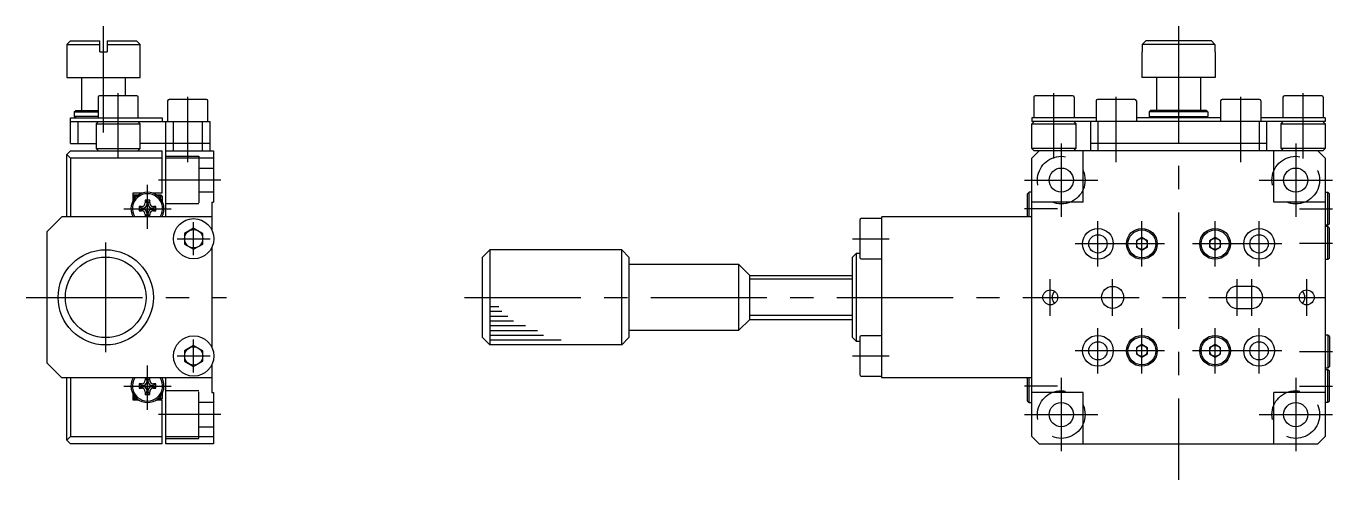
# Model space of a CAD drawing. Extents: x -2 to 411, y -8 to 177.
# Drawn here: x 232.2 to 411.5, y 53.8 to 115.7 of the extents above; entities that cross this region are included whole.
import ezdxf

# ---------------------------------------------------------------- set-up
doc = ezdxf.new("R2010")
doc.units = 0
doc.header["$LTSCALE"] = 0.5
doc.linetypes.add('CENTER', pattern=[50.8, 31.75, -6.35, 6.35, -6.35])
doc.linetypes.add('DASHED', pattern=[19.05, 12.7, -6.35])
for name, color, linetype in [('MSM_CENTER', 1, 'CENTER'), ('MSM_CONTINUOUS', 7, 'CONTINUOUS'), ('MSM_DASHED', 4, 'DASHED'), ('MSM_NARROW', 5, 'CONTINUOUS')]:
    doc.layers.add(name, color=color, linetype=linetype)

msp = doc.modelspace()

# ---------------------------------------------------------------- linework, layer by layer
at = {"layer": 'MSM_CENTER'}
for p, q in [((242.75, 101.24), (242.75, 115.74)), ((389.47, 115.74), (389.47, 53.85)), ((244.75, 97.71), (244.75, 106.59)), ((254.25, 97.21), (254.25, 106.09)), ((372.47, 97.71), (372.47, 106.59)), ((380.97, 97.21), (380.97, 106.09)), ((397.97, 97.21), (397.97, 106.09)), ((406.47, 97.71), (406.47, 106.59)), ((373.47, 99.74), (373.47, 89.74)), ((405.47, 99.74), (405.47, 89.74)), ((248.75, 88.11), (248.75, 94.09)), ((258.75, 94.74), (250.25, 94.74)), ((368.47, 94.74), (378.47, 94.74)), ((400.47, 94.74), (410.47, 94.74)), ((245.5, 90.84), (252, 90.84)), ((372.97, 90.84), (368.47, 90.84)), ((405.97, 90.84), (410.47, 90.84)), ((255.05, 84.49), (255.05, 88.99)), ((378.47, 82.94), (378.47, 89.14)), ((384.47, 82.94), (384.47, 89.14)), ((394.47, 82.94), (394.47, 89.14)), ((400.47, 82.94), (400.47, 89.14)), ((243.05, 71.24), (243.05, 86.24)), ((252.8, 86.74), (257.3, 86.74)), ((344.97, 86.74), (349.97, 86.74)), ((405.97, 86.14), (410.47, 86.14)), ((387.57, 86.04), (375.37, 86.04)), ((403.57, 86.04), (391.37, 86.04)), ((371.97, 76.24), (371.97, 81.24)), ((380.47, 76.24), (380.47, 81.24)), ((397.47, 76.24), (397.47, 81.24)), ((399.47, 76.24), (399.47, 81.24)), ((406.97, 76.24), (406.97, 81.24)), ((232.21, 78.74), (259.55, 78.74)), ((292.03, 78.74), (411.47, 78.74)), ((378.47, 68.34), (378.47, 74.54)), ((384.47, 68.34), (384.47, 74.54)), ((394.47, 68.34), (394.47, 74.54)), ((400.47, 68.34), (400.47, 74.54)), ((255.05, 68.49), (255.05, 72.99)), ((252.8, 70.74), (257.3, 70.74)), ((344.97, 70.74), (349.97, 70.74)), ((387.57, 71.44), (375.37, 71.44)), ((403.57, 71.44), (391.37, 71.44)), ((405.97, 71.34), (410.47, 71.34)), ((248.75, 63.39), (248.75, 69.42)), ((245.5, 66.64), (252, 66.64)), ((372.97, 66.64), (368.47, 66.64)), ((373.47, 67.74), (373.47, 57.74)), ((405.47, 67.74), (405.47, 57.74)), ((405.97, 66.64), (410.47, 66.64)), ((258.75, 62.74), (250.25, 62.74)), ((368.47, 62.74), (378.47, 62.74)), ((400.47, 62.74), (410.47, 62.74))]:
    msp.add_line(p, q, dxfattribs=at)
at = {"layer": 'MSM_CONTINUOUS'}
for p, q in [((238.25, 113.74), (237.75, 113.24)), ((237.75, 113.24), (237.75, 108.74)), ((237.75, 113.24), (242.25, 113.24)), ((238.25, 113.74), (242.25, 113.74)), ((242.25, 112.24), (242.25, 113.74)), ((243.25, 113.74), (247.25, 113.74)), ((243.25, 113.74), (243.25, 112.24)), ((243.25, 113.24), (247.75, 113.24)), ((247.25, 113.74), (247.75, 113.24)), ((247.75, 108.74), (247.75, 113.24)), ((384.5, 113.24), (385, 113.74)), ((394.45, 113.24), (384.5, 113.24)), ((384.5, 113.24), (384.5, 112.24)), ((393.95, 113.74), (385, 113.74)), ((393.95, 113.74), (394.45, 113.24)), ((394.45, 113.24), (394.45, 112.24)), ((242.25, 112.24), (243.25, 112.24)), ((384.47, 112.24), (384.47, 108.74)), ((384.5, 112.24), (384.47, 112.24)), ((394.47, 112.24), (394.45, 112.24)), ((394.47, 112.24), (394.47, 108.74)), ((237.75, 108.74), (247.75, 108.74)), ((239.75, 108.74), (239.75, 104.24)), ((245.75, 106.24), (245.75, 108.74)), ((394.47, 108.74), (384.47, 108.74)), ((386.47, 108.74), (386.47, 104.24)), ((392.47, 108.74), (392.47, 104.24)), ((242, 106.04), (242, 103.24)), ((247.3, 106.24), (242.2, 106.24)), ((247.5, 103.24), (247.5, 106.04)), ((369.72, 106.04), (369.72, 103.24)), ((375.02, 106.24), (369.92, 106.24)), ((375.22, 106.04), (375.22, 103.24)), ((403.72, 106.04), (403.72, 103.24)), ((409.02, 106.24), (403.92, 106.24)), ((409.22, 106.04), (409.22, 103.24)), ((238.75, 104.04), (238.95, 104.24)), ((238.75, 104.04), (238.75, 103.44)), ((238.75, 104.04), (242, 104.04)), ((238.95, 104.24), (242, 104.24)), ((251.5, 105.54), (251.5, 102.74)), ((256.8, 105.74), (251.7, 105.74)), ((257, 102.74), (257, 105.54)), ((378.22, 105.54), (378.22, 102.74)), ((383.52, 105.74), (378.42, 105.74)), ((383.72, 105.54), (383.72, 102.74)), ((385.67, 104.24), (385.47, 104.04)), ((385.47, 104.04), (385.47, 103.44)), ((393.47, 104.04), (385.47, 104.04)), ((393.27, 104.24), (385.67, 104.24)), ((393.47, 104.04), (393.27, 104.24)), ((393.47, 104.04), (393.47, 103.44)), ((395.22, 105.54), (395.22, 102.74)), ((400.52, 105.74), (395.42, 105.74)), ((400.72, 105.54), (400.72, 102.74)), ((238.25, 103.24), (250.75, 103.24)), ((238.25, 99.74), (238.25, 103.24)), ((238.25, 102.74), (257.25, 102.74)), ((238.95, 103.24), (238.75, 103.44)), ((242, 103.44), (238.75, 103.44)), ((239.25, 102.74), (239.25, 99.74)), ((241.75, 102.44), (242.05, 102.74)), ((241.75, 102.44), (241.75, 99.04)), ((241.75, 102.44), (247.75, 102.44)), ((247.75, 102.44), (247.45, 102.74)), ((247.75, 99.04), (247.75, 102.44)), ((250.75, 103.24), (250.75, 102.74)), ((251.25, 89.74), (251.25, 102.74)), ((252.25, 102.74), (252.25, 98.74)), ((256.25, 98.74), (256.25, 102.74)), ((257.25, 102.74), (257.25, 98.74)), ((369.47, 103.24), (369.47, 102.74)), ((378.22, 103.24), (369.47, 103.24)), ((409.47, 102.74), (369.47, 102.74)), ((369.47, 102.44), (369.77, 102.74)), ((369.47, 99.04), (369.47, 102.44)), ((369.47, 102.44), (375.47, 102.44)), ((375.17, 102.74), (375.47, 102.44)), ((375.47, 102.44), (375.47, 99.04)), ((375.47, 102.44), (375.47, 102.44)), ((377.47, 102.74), (377.47, 98.74)), ((378.47, 102.74), (378.47, 98.74)), ((395.22, 103.24), (383.72, 103.24)), ((385.67, 103.24), (385.47, 103.44)), ((385.47, 103.44), (393.47, 103.44)), ((393.27, 103.24), (393.47, 103.44)), ((400.47, 102.74), (400.47, 98.74)), ((409.47, 103.24), (400.72, 103.24)), ((401.47, 102.74), (401.47, 98.74)), ((403.47, 102.44), (403.77, 102.74)), ((403.47, 99.04), (403.47, 102.44)), ((403.47, 102.44), (409.47, 102.44)), ((409.17, 102.74), (409.47, 102.44)), ((409.47, 103.24), (409.47, 102.74)), ((409.47, 102.44), (409.47, 99.04)), ((409.47, 102.44), (409.47, 102.44)), ((237.75, 98.24), (238.25, 98.74)), ((238.25, 99.74), (241.75, 99.74)), ((238.25, 98.74), (250.75, 98.74)), ((241.75, 99.04), (247.75, 99.04)), ((242.05, 98.74), (241.75, 99.04)), ((247.75, 99.04), (247.45, 98.74)), ((257.25, 99.74), (247.75, 99.74)), ((250.75, 92.94), (250.75, 98.74)), ((251.25, 98.74), (257.75, 98.74)), ((257.75, 98.74), (257.75, 91.74)), ((375.47, 99.04), (369.47, 99.04)), ((369.47, 99.04), (369.77, 98.74)), ((370.47, 98.74), (369.47, 97.74)), ((409.17, 98.74), (369.77, 98.74)), ((375.17, 98.74), (375.47, 99.04)), ((376.47, 91.74), (376.47, 98.74)), ((401.47, 99.74), (377.47, 99.74)), ((402.47, 91.74), (402.47, 98.74)), ((409.47, 99.04), (403.47, 99.04)), ((403.47, 99.04), (403.77, 98.74)), ((409.47, 97.74), (408.47, 98.74)), ((409.47, 99.04), (409.17, 98.74)), ((238.25, 97.74), (237.75, 98.24)), ((237.75, 89.74), (237.75, 98.24)), ((238.25, 97.74), (238.25, 89.74)), ((250.75, 97.74), (238.25, 97.74)), ((257.75, 97.74), (251.25, 97.74)), ((369.47, 59.74), (369.47, 97.74)), ((409.47, 97.74), (409.47, 59.74)), ((246.75, 92.94), (246.75, 91.87)), ((247.94, 92.94), (246.75, 92.94)), ((246.75, 92.54), (246.95, 92.74)), ((247.27, 92.54), (246.75, 92.54)), ((246.95, 92.74), (247.54, 92.74)), ((246.95, 92.74), (246.95, 92.19)), ((247.85, 92.94), (247.88, 92.91)), ((249.05, 91.99), (248.45, 91.99)), ((248.45, 91.99), (248.45, 91.64)), ((248.45, 91.99), (248.66, 91.63)), ((248.66, 91.63), (248.66, 91.43)), ((248.66, 91.63), (248.84, 91.63)), ((249.05, 91.99), (248.84, 91.63)), ((248.84, 91.43), (248.84, 91.63)), ((249.05, 91.64), (249.05, 91.99)), ((250.75, 92.94), (249.56, 92.94)), ((249.62, 92.91), (249.65, 92.94)), ((249.95, 92.74), (250.55, 92.74)), ((250.75, 92.54), (250.22, 92.54)), ((250.55, 92.74), (250.75, 92.54)), ((250.55, 92.19), (250.55, 92.74)), ((250.75, 92.54), (250.75, 91.87)), ((257.55, 91.74), (257.75, 91.74)), ((257.55, 91.74), (257.55, 87.88)), ((369.07, 93.09), (368.87, 92.89)), ((368.87, 89.74), (368.87, 92.89)), ((369.47, 93.09), (369.07, 93.09)), ((369.07, 89.74), (369.07, 93.09)), ((376.47, 91.74), (369.47, 91.74)), ((409.47, 91.74), (402.47, 91.74)), ((409.47, 93.09), (409.87, 93.09)), ((409.87, 93.09), (410.07, 92.89)), ((409.87, 88.59), (409.87, 93.09)), ((410.07, 88.79), (410.07, 92.89)), ((237.05, 89.74), (235.05, 87.74)), ((257.55, 89.74), (237.05, 89.74)), ((246.75, 89.74), (246.75, 89.81)), ((247.95, 91.14), (247.6, 91.14)), ((247.6, 91.14), (247.6, 90.54)), ((247.95, 90.93), (247.6, 91.14)), ((247.95, 90.75), (247.6, 90.54)), ((247.6, 90.54), (247.95, 90.54)), ((248.16, 90.93), (247.95, 90.93)), ((247.95, 90.93), (247.95, 90.75)), ((247.95, 90.75), (248.16, 90.75)), ((248.45, 90.04), (248.45, 89.74)), ((248.48, 89.74), (248.66, 90.04)), ((248.66, 90.25), (248.66, 90.04)), ((248.66, 90.04), (248.84, 90.04)), ((248.84, 90.04), (248.84, 90.25)), ((249.02, 89.74), (248.84, 90.04)), ((249.05, 89.74), (249.05, 90.04)), ((249.54, 90.93), (249.34, 90.93)), ((249.34, 90.75), (249.54, 90.75)), ((249.9, 91.14), (249.54, 90.93)), ((249.54, 90.93), (249.54, 90.75)), ((249.9, 90.54), (249.54, 90.75)), ((249.9, 91.14), (249.55, 91.14)), ((249.55, 90.54), (249.9, 90.54)), ((249.9, 90.54), (249.9, 91.14)), ((250.75, 89.81), (250.75, 89.74)), ((348.97, 67.74), (348.97, 89.74)), ((369.47, 89.74), (348.97, 89.74)), ((255.05, 88.18), (253.8, 87.46)), ((256.3, 87.46), (255.05, 88.18)), ((345.97, 89.29), (345.97, 84.19)), ((348.97, 89.49), (346.17, 89.49)), ((409.87, 88.59), (409.47, 88.59)), ((409.87, 88.39), (409.47, 88.39)), ((410.07, 88.79), (409.87, 88.59)), ((409.87, 88.39), (410.07, 88.19)), ((409.87, 83.89), (409.87, 88.39)), ((410.07, 84.09), (410.07, 88.19)), ((235.05, 69.74), (235.05, 87.74)), ((253.8, 87.46), (253.8, 86.02)), ((256.3, 86.02), (256.3, 87.46)), ((384.47, 86.91), (383.72, 86.47)), ((383.72, 86.47), (383.72, 85.61)), ((385.22, 86.47), (384.47, 86.91)), ((385.22, 85.61), (385.22, 86.47)), ((394.47, 86.9), (393.72, 86.47)), ((393.72, 86.47), (393.72, 85.6)), ((395.22, 86.47), (394.47, 86.9)), ((395.22, 85.6), (395.22, 86.47)), ((253.8, 86.02), (255.05, 85.3)), ((255.05, 85.3), (256.3, 86.02)), ((257.55, 85.59), (257.55, 71.88)), ((295.47, 85.24), (294.47, 84.24)), ((295.47, 85.24), (295.47, 72.24)), ((313.47, 85.24), (295.47, 85.24)), ((314.47, 84.24), (313.47, 85.24)), ((313.47, 72.24), (313.47, 85.24)), ((344.97, 84.24), (345.47, 84.74)), ((345.47, 84.74), (345.47, 72.74)), ((345.97, 84.74), (345.47, 84.74)), ((383.72, 85.61), (384.47, 85.17)), ((384.47, 85.17), (385.22, 85.61)), ((393.72, 85.6), (394.47, 85.17)), ((394.47, 85.17), (395.22, 85.6)), ((294.47, 73.24), (294.47, 84.24)), ((314.47, 84.24), (314.47, 73.24)), ((329.47, 83.24), (314.47, 83.24)), ((329.47, 74.24), (329.47, 83.24)), ((330.97, 81.74), (329.47, 83.24)), ((344.97, 73.24), (344.97, 84.24)), ((346.17, 83.99), (348.97, 83.99)), ((409.87, 83.89), (409.47, 83.89)), ((410.07, 84.09), (409.87, 83.89)), ((330.97, 81.74), (344.97, 81.74)), ((330.97, 75.74), (330.97, 81.74)), ((399.47, 80.24), (397.47, 80.24)), ((397.47, 77.24), (399.47, 77.24)), ((329.47, 74.24), (330.97, 75.74)), ((330.97, 75.74), (344.97, 75.74)), ((314.47, 74.24), (329.47, 74.24)), ((409.87, 73.59), (409.47, 73.59)), ((409.87, 73.59), (409.87, 69.09)), ((410.07, 73.39), (409.87, 73.59)), ((255.05, 72.18), (253.8, 71.46)), ((256.3, 71.46), (255.05, 72.18)), ((295.47, 72.24), (294.47, 73.24)), ((313.47, 72.24), (295.47, 72.24)), ((314.47, 73.24), (313.47, 72.24)), ((345.47, 72.74), (344.97, 73.24)), ((345.47, 72.74), (345.97, 72.74)), ((345.97, 73.29), (345.97, 68.19)), ((348.97, 73.49), (346.17, 73.49)), ((384.47, 72.31), (383.72, 71.87)), ((383.72, 71.87), (383.72, 71.01)), ((385.22, 71.87), (384.47, 72.31)), ((385.22, 71.01), (385.22, 71.87)), ((394.47, 72.31), (393.72, 71.87)), ((393.72, 71.87), (393.72, 71.01)), ((395.22, 71.87), (394.47, 72.31)), ((395.22, 71.01), (395.22, 71.87)), ((410.07, 73.39), (410.07, 69.29)), ((253.8, 71.46), (253.8, 70.02)), ((253.8, 70.02), (255.05, 69.3)), ((255.05, 69.3), (256.3, 70.02)), ((256.3, 70.02), (256.3, 71.46)), ((383.72, 71.01), (384.47, 70.57)), ((384.47, 70.57), (385.22, 71.01)), ((393.72, 71.01), (394.47, 70.57)), ((394.47, 70.57), (395.22, 71.01)), ((235.05, 69.74), (237.05, 67.74)), ((257.55, 69.59), (257.55, 65.74)), ((409.87, 69.09), (409.47, 69.09)), ((409.47, 68.89), (409.87, 68.89)), ((409.87, 69.09), (410.07, 69.29)), ((409.87, 68.89), (410.07, 68.69)), ((409.87, 64.39), (409.87, 68.89)), ((410.07, 64.59), (410.07, 68.69)), ((257.55, 67.74), (237.05, 67.74)), ((237.75, 59.24), (237.75, 67.74)), ((238.25, 67.74), (238.25, 59.74)), ((246.75, 67.74), (246.75, 67.67)), ((247.95, 66.94), (247.6, 66.94)), ((247.6, 66.94), (247.6, 66.34)), ((247.95, 66.73), (247.6, 66.94)), ((247.95, 66.55), (247.6, 66.34)), ((247.6, 66.34), (247.95, 66.34)), ((248.16, 66.73), (247.95, 66.73)), ((247.95, 66.73), (247.95, 66.55)), ((247.95, 66.55), (248.16, 66.55)), ((248.45, 67.74), (248.45, 67.44)), ((248.48, 67.74), (248.66, 67.43)), ((248.66, 67.43), (248.66, 67.23)), ((248.66, 67.43), (248.84, 67.43)), ((249.02, 67.74), (248.84, 67.43)), ((248.84, 67.23), (248.84, 67.43)), ((249.05, 67.44), (249.05, 67.74)), ((249.54, 66.73), (249.34, 66.73)), ((249.34, 66.55), (249.54, 66.55)), ((249.9, 66.94), (249.54, 66.73)), ((249.54, 66.73), (249.54, 66.55)), ((249.9, 66.34), (249.54, 66.55)), ((249.9, 66.94), (249.55, 66.94)), ((249.55, 66.34), (249.9, 66.34)), ((249.9, 66.34), (249.9, 66.94)), ((250.75, 67.74), (250.75, 67.67)), ((251.25, 58.74), (251.25, 67.74)), ((346.17, 67.99), (348.97, 67.99)), ((369.47, 67.74), (348.97, 67.74)), ((368.87, 64.59), (368.87, 67.74)), ((369.07, 64.39), (369.07, 67.74)), ((246.75, 65.61), (246.75, 64.74)), ((246.75, 64.94), (247.27, 64.94)), ((246.75, 64.94), (246.95, 64.74)), ((246.75, 64.74), (247.54, 64.74)), ((246.95, 65.29), (246.95, 64.74)), ((248.45, 65.84), (248.45, 65.49)), ((248.45, 65.49), (248.66, 65.84)), ((248.45, 65.49), (249.05, 65.49)), ((248.66, 66.05), (248.66, 65.84)), ((248.66, 65.84), (248.84, 65.84)), ((248.84, 65.84), (248.84, 66.05)), ((249.05, 65.49), (248.84, 65.84)), ((249.05, 65.49), (249.05, 65.84)), ((249.95, 64.74), (250.75, 64.74)), ((250.22, 64.94), (250.75, 64.94)), ((250.55, 64.74), (250.55, 65.29)), ((250.75, 64.94), (250.55, 64.74)), ((250.75, 65.61), (250.75, 64.94)), ((250.75, 58.74), (250.75, 64.74)), ((257.55, 65.74), (257.75, 65.74)), ((257.75, 65.74), (257.75, 58.74)), ((368.87, 64.59), (369.07, 64.39)), ((376.47, 65.74), (369.47, 65.74)), ((376.47, 58.74), (376.47, 65.74)), ((409.47, 65.74), (402.47, 65.74)), ((402.47, 58.74), (402.47, 65.74)), ((410.07, 64.59), (409.87, 64.39)), ((369.07, 64.39), (369.47, 64.39)), ((409.87, 64.39), (409.47, 64.39)), ((238.25, 59.74), (237.75, 59.24)), ((238.25, 58.74), (237.75, 59.24)), ((238.25, 59.74), (250.75, 59.74)), ((251.25, 59.74), (257.75, 59.74)), ((369.47, 59.74), (370.47, 58.74)), ((408.47, 58.74), (409.47, 59.74)), ((409.47, 59.74), (409.47, 59.74)), ((250.75, 58.74), (238.25, 58.74)), ((257.75, 58.74), (251.25, 58.74)), ((370.47, 58.74), (408.47, 58.74))]:
    msp.add_line(p, q, dxfattribs=at)
for centre, radius in [((373.47, 94.74), 1.65), ((405.47, 94.74), 1.65), ((255.05, 86.74), 2.75), ((255.05, 86.74), 1.25), ((378.47, 86.04), 2.1), ((384.47, 86.04), 2.1), ((384.47, 86.04), 1.9), ((394.47, 86.04), 2.1), ((394.47, 86.04), 1.9), ((400.47, 86.04), 2.1), ((378.47, 86.04), 1.25), ((384.47, 86.04), 0.75), ((394.47, 86.04), 0.75), ((400.47, 86.04), 1.25), ((243.05, 78.74), 6.5), ((243.05, 78.74), 5.5), ((371.97, 78.74), 1.02), ((380.47, 78.74), 1.5), ((406.97, 78.74), 1.02), ((378.47, 71.44), 2.1), ((384.47, 71.44), 2.1), ((394.47, 71.44), 2.1), ((400.47, 71.44), 2.1), ((255.05, 70.74), 2.75), ((255.05, 70.74), 1.25), ((378.47, 71.44), 1.25), ((384.47, 71.44), 1.9), ((384.47, 71.44), 0.75), ((394.47, 71.44), 1.9), ((394.47, 71.44), 0.75), ((400.47, 71.44), 1.25), ((373.47, 62.74), 1.65), ((405.47, 62.74), 1.65)]:
    msp.add_circle(centre, radius, dxfattribs=at)
for centre, radius, start, end in [((242.2, 106.04), 0.2, 90, 180), ((247.3, 106.04), 0.2, 0, 90), ((369.92, 106.04), 0.2, 90, 180), ((375.02, 106.04), 0.2, 0, 90), ((403.92, 106.04), 0.2, 90, 180), ((409.02, 106.04), 0.2, 0, 90), ((251.7, 105.54), 0.2, 90, 180), ((256.8, 105.54), 0.2, 0, 90), ((378.42, 105.54), 0.2, 90, 180), ((383.52, 105.54), 0.2, 0, 90), ((395.42, 105.54), 0.2, 90, 180), ((400.52, 105.54), 0.2, 0, 90), ((248.75, 90.84), 2.25, 330.7325, 209.2675), ((248.75, 90.84), 2.05, 327.5486, 212.4514), ((247.95, 91.64), 0.5, 270, 0), ((249.55, 91.64), 0.5, 180, 270), ((247.95, 90.04), 0.5, 0, 90), ((248.16, 91.43), 0.5, 270, 0), ((248.16, 90.25), 0.5, 0, 90), ((249.34, 91.43), 0.5, 180, 270), ((249.34, 90.25), 0.5, 90, 180), ((249.55, 90.04), 0.5, 90, 180), ((346.17, 89.29), 0.2, 90, 180), ((346.17, 84.19), 0.2, 180, 270), ((373.47, 78.74), 1.25, 137.4341, 222.5659), ((397.47, 78.74), 1.5, 90, 270), ((399.47, 78.74), 1.5, 270, 90), ((405.47, 78.74), 1.25, 317.4846, 42.6163), ((346.17, 73.29), 0.2, 90, 180), ((346.17, 68.19), 0.2, 180, 270), ((248.75, 66.64), 2.25, 150.7324, 29.2676), ((248.75, 66.64), 2.05, 147.5485, 32.4515), ((247.95, 67.44), 0.5, 270, 0), ((247.95, 65.84), 0.5, 0, 90), ((248.16, 67.23), 0.5, 270, 0), ((248.16, 66.05), 0.5, 0, 90), ((249.34, 67.23), 0.5, 180, 270), ((249.34, 66.05), 0.5, 90, 180), ((249.55, 67.44), 0.5, 180, 270), ((249.55, 65.84), 0.5, 90, 180)]:
    msp.add_arc(centre, radius, start, end, dxfattribs=at)
at = {"layer": 'MSM_DASHED'}
for p, q in [((251.25, 97.99), (255.75, 97.99)), ((255.75, 97.99), (255.75, 91.49)), ((255.75, 96.39), (257.75, 96.39)), ((255.75, 91.49), (251.25, 91.49)), ((257.75, 93.09), (255.75, 93.09)), ((255.75, 65.99), (251.25, 65.99)), ((255.75, 59.49), (255.75, 65.99)), ((257.75, 64.39), (255.75, 64.39)), ((255.75, 61.09), (257.75, 61.09)), ((251.25, 59.49), (255.75, 59.49))]:
    msp.add_line(p, q, dxfattribs=at)
for centre in [(373.47, 94.74), (405.47, 94.74), (373.47, 62.74), (405.47, 62.74)]:
    msp.add_circle(centre, 3.25, dxfattribs=at)
at = {"layer": 'MSM_NARROW'}
for p, q in [((344.97, 81.2), (330.97, 81.2)), ((296.69, 77.44), (295.47, 77.44)), ((297.1, 76.79), (295.47, 76.79)), ((297.91, 76.14), (295.47, 76.14)), ((298.72, 75.49), (295.47, 75.49)), ((344.97, 76.28), (330.97, 76.28)), ((300.35, 74.84), (295.47, 74.84)), ((301.97, 74.19), (295.47, 74.19)), ((302.79, 73.54), (295.47, 73.54)), ((305.22, 72.89), (295.47, 72.89))]:
    msp.add_line(p, q, dxfattribs=at)

doc.saveas('drawing.dxf')
